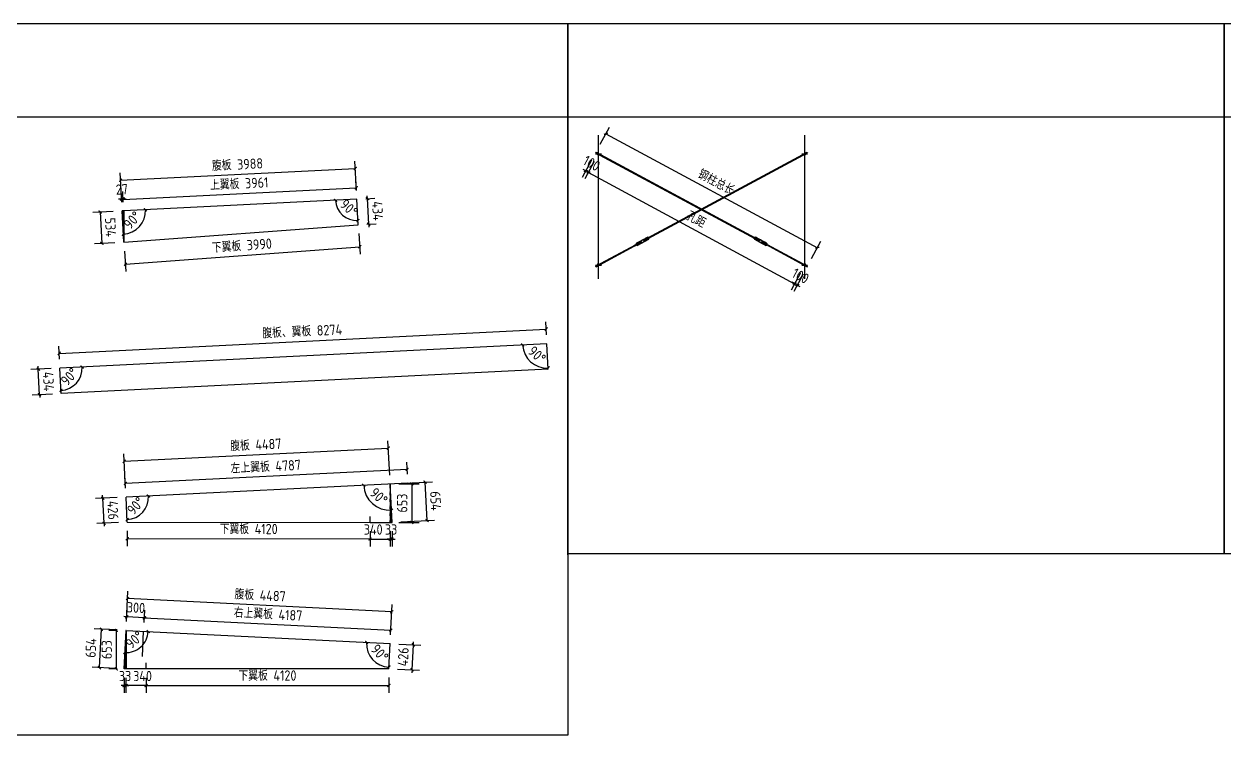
# Model space of a CAD drawing. Extents: x 102162 to 621267, y -39398 to 328893.
# Drawn here: x 547660 to 588387, y 296602 to 320757 of the extents above; entities that cross this region are included whole.
import ezdxf

# ---------------------------------------------------------------- set-up
doc = ezdxf.new("R2010")
doc.units = 0
doc.header["$LTSCALE"] = 1000
doc.header["$MEASUREMENT"] = 0
doc.layers.add('DOTE', color=1, linetype='Continuous')
doc.styles.get("Standard").update_dxf_attribs({"font": 'gbenor.shx', "bigfont": 'gbcbig.shx'})
doc.dimstyles.get("Standard").update_dxf_attribs({"dimscale": 100, "dimtxt": 3.5, "dimasz": 1, "dimexe": 2.5, "dimexo": 3, "dimgap": 1.5, "dimtad": 1, "dimdec": 0, "dimzin": 0, "dimdsep": 46, "dimtxsty": 'Standard', "dimblk": 'ARCHTICK', "dimcen": 0.09, "dimadec": 0, "dimazin": 0, "dimtfac": 1, "dimtdec": 0, "dimtix": 1, "dimtmove": 2, "dimatfit": 3, "dimfxl": 1, "dimtolj": 1, "dimtzin": 0, "dimarcsym": 0})

# ---------------------------------------------------------------- blocks, each defined once
blk = doc.blocks.new('_ArchTick')
at = {"color": 0, "linetype": 'ByBlock', "const_width": 0.4}
blk.add_lwpolyline([(-0.5, -0.5), (0.5, 0.5)], dxfattribs=at)
blk = doc.blocks.new('*D2379')
at = {"color": 3, "lineweight": -2}
for p, q in [((550976, 314706), (550958, 315060)), ((551029, 314709), (551012, 315063)), ((551024, 314813), (551124, 314818)), ((550971, 314811), (550871, 314806)), ((550971, 314811), (551024, 314813))]:
    blk.add_line(p, q, dxfattribs=at)
at = {"layer": 'Defpoints', "color": 0}
for p in [(550991, 314407), (551024, 314813), (551044, 314409)]:
    blk.add_point(p, dxfattribs=at)
at = {"color": 3, "lineweight": -2, "xscale": 100, "yscale": 100, "zscale": 100}
for p, rotation in [((550971, 314811), 2.862405226092966), ((551024, 314813), 182.862405226093)]:
    blk.add_blockref('_ArchTick', p, dxfattribs=dict(at, rotation=rotation))
at = {"color": 0, "insert": (550981, 315137), "char_height": 350, "attachment_point": 5, "rotation": 2.8624}
blk.add_mtext('\\A1;27', dxfattribs=at)
blk = doc.blocks.new('*D2380')
at = {"color": 3, "lineweight": -2}
for p, q in [((558942, 315105), (558925, 315443)), ((551029, 314709), (551012, 315047)), ((551025, 314797), (558938, 315193))]:
    blk.add_line(p, q, dxfattribs=at)
at = {"layer": 'Defpoints', "color": 0}
for p in [(558938, 315193), (551044, 314409), (558957, 314805)]:
    blk.add_point(p, dxfattribs=at)
at = {"color": 3, "lineweight": -2, "xscale": 100, "yscale": 100, "zscale": 100}
for p, rotation in [((558938, 315193), 2.862405226257479), ((551025, 314797), 182.8624052262575)]:
    blk.add_blockref('_ArchTick', p, dxfattribs=dict(at, rotation=rotation))
at = {"color": 0, "insert": (554964, 315331), "char_height": 350, "attachment_point": 5, "rotation": 2.8624}
blk.add_mtext('\\A1;上翼板 3961', dxfattribs=at)
blk = doc.blocks.new('*D2381')
at = {"color": 3, "lineweight": -2}
for p, q in [((559023, 313639), (559075, 312940)), ((551100, 312592), (559057, 313190)), ((551067, 313042), (551119, 312343))]:
    blk.add_line(p, q, dxfattribs=at)
at = {"layer": 'Defpoints', "color": 0}
for p in [(559000, 313938), (551044, 313341), (559057, 313190)]:
    blk.add_point(p, dxfattribs=at)
at = {"color": 3, "lineweight": -2, "xscale": 100, "yscale": 100, "zscale": 100}
for p, rotation in [((559057, 313190), 4.294125659331557), ((551100, 312592), 184.2941256593316)]:
    blk.add_blockref('_ArchTick', p, dxfattribs=dict(at, rotation=rotation))
at = {"color": 0, "insert": (555053, 313227), "char_height": 350, "attachment_point": 5, "rotation": 4.2941}
blk.add_mtext('\\A1;下翼板 3990', dxfattribs=at)
blk = doc.blocks.new('*D2382')
at = {"color": 3, "lineweight": -2}
for p, q in [((550691, 314392), (549998, 314357)), ((550248, 314370), (550301, 313304)), ((550745, 313326), (550051, 313291))]:
    blk.add_line(p, q, dxfattribs=at)
at = {"layer": 'Defpoints', "color": 0}
for p in [(550991, 314407), (550301, 313304), (551044, 313341)]:
    blk.add_point(p, dxfattribs=at)
at = {"color": 3, "lineweight": -2, "xscale": 100, "yscale": 100, "zscale": 100}
for p, rotation in [((550248, 314370), 92.86240522611365), ((550301, 313304), 272.8624052261137)]:
    blk.add_blockref('_ArchTick', p, dxfattribs=dict(at, rotation=rotation))
at = {"color": 0, "insert": (550599, 313853), "char_height": 350, "attachment_point": 5, "rotation": 272.8624}
blk.add_mtext('\\A1;534', dxfattribs=at)
blk = doc.blocks.new('*D2383')
at = {"color": 3, "lineweight": -2}
for p, q in [((559257, 314820), (559566, 314836)), ((559317, 314823), (559312, 314923)), ((559360, 313956), (559317, 314823)), ((559300, 313953), (559610, 313969)), ((559360, 313956), (559365, 313857))]:
    blk.add_line(p, q, dxfattribs=at)
at = {"layer": 'Defpoints', "color": 0}
for p in [(559317, 314823), (558957, 314805), (559000, 313938)]:
    blk.add_point(p, dxfattribs=at)
at = {"color": 3, "lineweight": -2, "xscale": 100, "yscale": 100, "zscale": 100}
for p, rotation in [((559317, 314823), 272.8624052261077), ((559360, 313956), 92.86240522610771)]:
    blk.add_blockref('_ArchTick', p, dxfattribs=dict(at, rotation=rotation))
at = {"color": 0, "insert": (559663, 314406), "char_height": 350, "attachment_point": 5, "rotation": 272.8624}
blk.add_mtext('\\A1;434', dxfattribs=at)
blk = doc.blocks.new('*D2372')
at = {"color": 3, "lineweight": -2}
for p, q in [((558942, 315105), (558892, 316096)), ((550976, 314706), (550926, 315698)), ((550939, 315448), (558905, 315846))]:
    blk.add_line(p, q, dxfattribs=at)
at = {"layer": 'Defpoints', "color": 0}
for p in [(558905, 315846), (550991, 314407), (558957, 314805)]:
    blk.add_point(p, dxfattribs=at)
at = {"color": 3, "lineweight": -2, "xscale": 100, "yscale": 100, "zscale": 100}
for p, rotation in [((558905, 315846), 2.86240522611233), ((550939, 315448), 182.8624052261123)]:
    blk.add_blockref('_ArchTick', p, dxfattribs=dict(at, rotation=rotation))
at = {"color": 0, "insert": (554905, 315983), "char_height": 350, "attachment_point": 5, "rotation": 2.8624}
blk.add_mtext('\\A1;腹板 3988 ', dxfattribs=at)
blk = doc.blocks.new('*D2384')
at = {"color": 0, "lineweight": -2}
blk.add_arc((558957, 314805), 726, 182.8624, 272.8624, dxfattribs=at)
at = {"layer": 'Defpoints', "color": 0}
for p in [(551044, 314409), (558347, 314411), (558957, 314805), (558957, 314805), (559000, 313938)]:
    blk.add_point(p, dxfattribs=at)
at = {"color": 0, "lineweight": -2, "xscale": 100, "yscale": 100, "zscale": 100}
for p, rotation in [((558232, 314769), 92.86240522611186), ((558993, 314080), 2.862405226107274)]:
    blk.add_blockref('_ArchTick', p, dxfattribs=dict(at, rotation=rotation))
at = {"color": 0, "insert": (558688, 314508), "char_height": 350, "attachment_point": 5, "rotation": 317.8624}
blk.add_mtext('\\A1;90°', dxfattribs=at)
blk = doc.blocks.new('*D2385')
at = {"color": 0, "lineweight": -2}
blk.add_arc((550991, 314407), 791, 272.8624, 2.8624, dxfattribs=at)
at = {"layer": 'Defpoints', "color": 0}
for p in [(550991, 314407), (551044, 314409), (558957, 314805), (551420, 313743), (551044, 313341)]:
    blk.add_point(p, dxfattribs=at)
at = {"color": 0, "lineweight": -2, "xscale": 100, "yscale": 100, "zscale": 100}
for p, rotation in [((551781, 314446), 92.86240522611207), ((551030, 313617), 182.8624052261139)]:
    blk.add_blockref('_ArchTick', p, dxfattribs=dict(at, rotation=rotation))
at = {"color": 0, "insert": (551336, 314094), "char_height": 350, "attachment_point": 5, "rotation": 47.8624}
blk.add_mtext('\\A1;90°', dxfattribs=at)
blk = doc.blocks.new('*D2386')
at = {"color": 3, "lineweight": -2}
for p, q in [((548855, 309566), (565383, 310393)), ((565393, 310193), (565370, 310643)), ((548865, 309366), (548842, 309816))]:
    blk.add_line(p, q, dxfattribs=at)
at = {"layer": 'Defpoints', "color": 0}
for p in [(565383, 310393), (565408, 309893), (548880, 309067)]:
    blk.add_point(p, dxfattribs=at)
at = {"color": 3, "lineweight": -2, "xscale": 100, "yscale": 100, "zscale": 100}
for p, rotation in [((565383, 310393), 2.86240522611191), ((548855, 309566), 182.8624052261119)]:
    blk.add_blockref('_ArchTick', p, dxfattribs=dict(at, rotation=rotation))
at = {"color": 0, "insert": (557102, 310316), "char_height": 350, "attachment_point": 5, "rotation": 2.8624}
blk.add_mtext('\\A1;腹板、翼板 8274', dxfattribs=at)
blk = doc.blocks.new('*D2387')
at = {"color": 3, "lineweight": -2}
for p, q in [((548145, 309030), (548140, 309130)), ((548580, 309052), (547895, 309017)), ((548188, 308163), (548145, 309030)), ((548623, 308185), (547938, 308150)), ((548188, 308163), (548193, 308063))]:
    blk.add_line(p, q, dxfattribs=at)
at = {"layer": 'Defpoints', "color": 0}
for p in [(548145, 309030), (548880, 309067), (548923, 308200)]:
    blk.add_point(p, dxfattribs=at)
at = {"color": 3, "lineweight": -2, "xscale": 100, "yscale": 100, "zscale": 100}
for p, rotation in [((548145, 309030), 272.8624052261098), ((548188, 308163), 92.86240522610984)]:
    blk.add_blockref('_ArchTick', p, dxfattribs=dict(at, rotation=rotation))
at = {"color": 0, "insert": (548491, 308613), "char_height": 350, "attachment_point": 5, "rotation": 272.8624}
blk.add_mtext('\\A1;434', dxfattribs=at)
blk = doc.blocks.new('*D2388')
at = {"color": 3, "lineweight": -2}
for p, q in [((551166, 303534), (551165, 303017)), ((559406, 303527), (559406, 303010)), ((559406, 303260), (551165, 303267))]:
    blk.add_line(p, q, dxfattribs=at)
at = {"layer": 'Defpoints', "color": 0}
for p in [(551166, 303834), (559406, 303827), (551165, 303267)]:
    blk.add_point(p, dxfattribs=at)
at = {"color": 3, "lineweight": -2, "xscale": 100, "yscale": 100, "zscale": 100}
for p, rotation in [((551165, 303267), 179.9520881201546), ((559406, 303260), 359.9520881201546)]:
    blk.add_blockref('_ArchTick', p, dxfattribs=dict(at, rotation=rotation))
at = {"color": 0, "insert": (555286, 303600), "char_height": 350, "attachment_point": 5, "rotation": 359.9521}
blk.add_mtext('\\A1;下翼板 4120', dxfattribs=at)
blk = doc.blocks.new('*D2389')
at = {"color": 3, "lineweight": -2}
for p, q in [((560671, 305463), (560650, 305872)), ((560663, 305623), (551100, 305144)), ((551108, 304985), (551088, 305394))]:
    blk.add_line(p, q, dxfattribs=at)
at = {"layer": 'Defpoints', "color": 0}
for p in [(551100, 305144), (560685, 305163), (551123, 304685)]:
    blk.add_point(p, dxfattribs=at)
at = {"color": 3, "lineweight": -2, "xscale": 100, "yscale": 100, "zscale": 100}
for p, rotation in [((560663, 305623), 2.862405226111831), ((551100, 305144), 182.8624052261118)]:
    blk.add_blockref('_ArchTick', p, dxfattribs=dict(at, rotation=rotation))
at = {"color": 0, "insert": (555865, 305720), "char_height": 350, "attachment_point": 5, "rotation": 2.8624}
blk.add_mtext('\\A1;左上翼板 4787', dxfattribs=at)
blk = doc.blocks.new('*D2390')
at = {"color": 3, "lineweight": -2}
for p, q in [((550824, 304670), (550085, 304633)), ((550335, 304646), (550330, 304745)), ((550377, 303795), (550335, 304646)), ((550866, 303819), (550128, 303782)), ((550377, 303795), (550382, 303695))]:
    blk.add_line(p, q, dxfattribs=at)
at = {"layer": 'Defpoints', "color": 0}
for p in [(550335, 304646), (551123, 304685), (551166, 303834)]:
    blk.add_point(p, dxfattribs=at)
at = {"color": 3, "lineweight": -2, "xscale": 100, "yscale": 100, "zscale": 100}
for p, rotation in [((550335, 304646), 272.8624052261073), ((550377, 303795), 92.86240522610726)]:
    blk.add_blockref('_ArchTick', p, dxfattribs=dict(at, rotation=rotation))
at = {"color": 0, "insert": (550681, 304236), "char_height": 350, "attachment_point": 5, "rotation": 272.8624}
blk.add_mtext('\\A1;426', dxfattribs=at)
blk = doc.blocks.new('*D2391')
at = {"color": 3, "lineweight": -2}
for p, q in [((559406, 303527), (559406, 303009)), ((560086, 303527), (560086, 303009)), ((559406, 303259), (560086, 303259))]:
    blk.add_line(p, q, dxfattribs=at)
at = {"layer": 'Defpoints', "color": 0}
for p in [(559406, 303827), (560086, 303827), (560086, 303259)]:
    blk.add_point(p, dxfattribs=at)
at = {"color": 3, "lineweight": -2, "xscale": 100, "yscale": 100, "zscale": 100, "rotation": 180}
blk.add_blockref('_ArchTick', (559406, 303259), dxfattribs=at)
at = {"color": 3, "lineweight": -2, "xscale": 100, "yscale": 100, "zscale": 100}
blk.add_blockref('_ArchTick', (560086, 303259), dxfattribs=at)
at = {"color": 0, "insert": (559512, 303584), "char_height": 350, "attachment_point": 5}
blk.add_mtext('\\A1;340', dxfattribs=at)
blk = doc.blocks.new('*D2392')
at = {"color": 3, "lineweight": -2}
for p, q in [((560386, 305148), (561523, 305205)), ((561339, 303886), (561273, 305193)), ((560451, 303842), (561588, 303898))]:
    blk.add_line(p, q, dxfattribs=at)
at = {"layer": 'Defpoints', "color": 0}
for p in [(560086, 305133), (561273, 305193), (560152, 303827)]:
    blk.add_point(p, dxfattribs=at)
at = {"color": 3, "lineweight": -2, "xscale": 100, "yscale": 100, "zscale": 100}
for p, rotation in [((561273, 305193), 92.86240522611114), ((561339, 303886), 272.8624052261112)]:
    blk.add_blockref('_ArchTick', p, dxfattribs=dict(at, rotation=rotation))
at = {"color": 0, "insert": (561631, 304555), "char_height": 350, "attachment_point": 5, "rotation": 272.8624}
blk.add_mtext('\\A1;654', dxfattribs=at)
blk = doc.blocks.new('*D2395')
at = {"color": 3, "lineweight": -2}
for p, q in [((551802, 298549), (551803, 298032)), ((560043, 298556), (560043, 298038)), ((551803, 298282), (560043, 298288))]:
    blk.add_line(p, q, dxfattribs=at)
at = {"layer": 'Defpoints', "color": 0}
for p in [(551802, 298849), (560043, 298856), (560043, 298288)]:
    blk.add_point(p, dxfattribs=at)
at = {"color": 3, "lineweight": -2, "xscale": 100, "yscale": 100, "zscale": 100}
for p, rotation in [((551803, 298282), 180.0479118798455), ((560043, 298288), 0.04791187984543545)]:
    blk.add_blockref('_ArchTick', p, dxfattribs=dict(at, rotation=rotation))
at = {"color": 0, "insert": (555923, 298622), "char_height": 350, "attachment_point": 5, "rotation": 0.0479}
blk.add_mtext('\\A1;下翼板 4120', dxfattribs=at)
blk = doc.blocks.new('*D2396')
at = {"color": 3, "lineweight": -2}
for p, q in [((551736, 300424), (551757, 300834)), ((551744, 300584), (560108, 300166)), ((560100, 300006), (560121, 300416))]:
    blk.add_line(p, q, dxfattribs=at)
at = {"layer": 'Defpoints', "color": 0}
for p in [(560108, 300166), (551721, 300125), (560085, 299707)]:
    blk.add_point(p, dxfattribs=at)
at = {"color": 3, "lineweight": -2, "xscale": 100, "yscale": 100, "zscale": 100}
for p, rotation in [((551744, 300584), 177.1375947738887), ((560108, 300166), 357.1375947738887)]:
    blk.add_blockref('_ArchTick', p, dxfattribs=dict(at, rotation=rotation))
at = {"color": 0, "insert": (555943, 300711), "char_height": 350, "attachment_point": 5, "rotation": 357.1376}
blk.add_mtext('\\A1;右上翼板 4187', dxfattribs=at)
blk = doc.blocks.new('*D2397')
at = {"color": 3, "lineweight": -2}
for p, q in [((560874, 299667), (560879, 299767)), ((560385, 299692), (561123, 299655)), ((560831, 298816), (560874, 299667)), ((560342, 298841), (561081, 298804)), ((560831, 298816), (560826, 298716))]:
    blk.add_line(p, q, dxfattribs=at)
at = {"layer": 'Defpoints', "color": 0}
for p in [(560085, 299707), (560874, 299667), (560043, 298856)]:
    blk.add_point(p, dxfattribs=at)
at = {"color": 3, "lineweight": -2, "xscale": 100, "yscale": 100, "zscale": 100}
for p, rotation in [((560874, 299667), 267.1375947738928), ((560831, 298816), 87.13759477389273)]:
    blk.add_blockref('_ArchTick', p, dxfattribs=dict(at, rotation=rotation))
at = {"color": 0, "insert": (560528, 299258), "char_height": 350, "attachment_point": 5, "rotation": 87.1376}
blk.add_mtext('\\A1;426', dxfattribs=at)
blk = doc.blocks.new('*D2398')
at = {"color": 3, "lineweight": -2}
for p, q in [((551122, 298549), (551122, 298031)), ((551802, 298549), (551802, 298031)), ((551802, 298281), (551122, 298281))]:
    blk.add_line(p, q, dxfattribs=at)
at = {"layer": 'Defpoints', "color": 0}
for p in [(551122, 298849), (551802, 298849), (551122, 298281)]:
    blk.add_point(p, dxfattribs=at)
at = {"color": 3, "lineweight": -2, "xscale": 100, "yscale": 100, "zscale": 100, "rotation": 180}
blk.add_blockref('_ArchTick', (551122, 298281), dxfattribs=at)
at = {"color": 3, "lineweight": -2, "xscale": 100, "yscale": 100, "zscale": 100}
blk.add_blockref('_ArchTick', (551802, 298281), dxfattribs=at)
at = {"color": 0, "insert": (551684, 298606), "char_height": 350, "attachment_point": 5}
blk.add_mtext('\\A1;340', dxfattribs=at)
blk = doc.blocks.new('*D2399')
at = {"color": 3, "lineweight": -2}
for p, q in [((550823, 300170), (550039, 300209)), ((550223, 298890), (550288, 300196)), ((550757, 298863), (549973, 298902))]:
    blk.add_line(p, q, dxfattribs=at)
at = {"layer": 'Defpoints', "color": 0}
for p in [(550288, 300196), (551122, 300155), (551057, 298848)]:
    blk.add_point(p, dxfattribs=at)
at = {"color": 3, "lineweight": -2, "xscale": 100, "yscale": 100, "zscale": 100}
for p, rotation in [((550288, 300196), 87.13759477388889), ((550223, 298890), 267.1375947738889)]:
    blk.add_blockref('_ArchTick', p, dxfattribs=dict(at, rotation=rotation))
at = {"color": 0, "insert": (549931, 299559), "char_height": 350, "attachment_point": 5, "rotation": 87.1376}
blk.add_mtext('\\A1;654', dxfattribs=at)
blk = doc.blocks.new('*D2402')
at = {"color": 0, "lineweight": -2}
blk.add_arc((551123, 304685), 765, 272.8624, 2.8624, dxfattribs=at)
at = {"layer": 'Defpoints', "color": 0}
for p in [(560685, 305163), (551123, 304685), (551123, 304685), (551166, 303834), (551539, 304042)]:
    blk.add_point(p, dxfattribs=at)
at = {"color": 0, "lineweight": -2, "xscale": 100, "yscale": 100, "zscale": 100}
for p, rotation in [((551887, 304723), 92.8624052261119), ((551162, 303921), 182.8624052261096)]:
    blk.add_blockref('_ArchTick', p, dxfattribs=dict(at, rotation=rotation))
at = {"color": 0, "insert": (551450, 304390), "char_height": 350, "attachment_point": 5, "rotation": 47.8624}
blk.add_mtext('\\A1;90°', dxfattribs=at)
blk = doc.blocks.new('*D2403')
at = {"color": 0, "lineweight": -2}
blk.add_arc((560086, 305133), 897, 182.8624, 272.8624, dxfattribs=at)
at = {"layer": 'Defpoints', "color": 0}
for p in [(560086, 305133), (560685, 305163), (551123, 304685), (559333, 304647), (560152, 303827)]:
    blk.add_point(p, dxfattribs=at)
at = {"color": 0, "lineweight": -2, "xscale": 100, "yscale": 100, "zscale": 100}
for p, rotation in [((559191, 305088), 92.8624052261117), ((560131, 304238), 2.862405226110552)]:
    blk.add_blockref('_ArchTick', p, dxfattribs=dict(at, rotation=rotation))
at = {"color": 0, "insert": (559703, 304709), "char_height": 350, "attachment_point": 5, "rotation": 317.8624}
blk.add_mtext('\\A1;90°', dxfattribs=at)
blk = doc.blocks.new('*D2404')
at = {"color": 0, "lineweight": -2}
blk.add_arc((548880, 309067), 757, 272.8624, 2.8624, dxfattribs=at)
at = {"layer": 'Defpoints', "color": 0}
for p in [(565408, 309893), (548880, 309067), (548880, 309067), (549290, 308431), (548923, 308200)]:
    blk.add_point(p, dxfattribs=at)
at = {"color": 0, "lineweight": -2, "xscale": 100, "yscale": 100, "zscale": 100}
for p, rotation in [((549635, 309104), 92.86240522611175), ((548917, 308311), 182.8624052261109)]:
    blk.add_blockref('_ArchTick', p, dxfattribs=dict(at, rotation=rotation))
at = {"color": 0, "insert": (549200, 308777), "char_height": 350, "attachment_point": 5, "rotation": 47.8624}
blk.add_mtext('\\A1;90°', dxfattribs=at)
blk = doc.blocks.new('*D2405')
at = {"color": 0, "lineweight": -2}
blk.add_arc((551122, 300155), 754, 267.1376, 357.1376, dxfattribs=at)
at = {"layer": 'Defpoints', "color": 0}
for p in [(551122, 300155), (551122, 300155), (551466, 299484), (560085, 299707), (551057, 298848)]:
    blk.add_point(p, dxfattribs=at)
at = {"color": 0, "lineweight": -2, "xscale": 100, "yscale": 100, "zscale": 100}
for p, rotation in [((551875, 300117), 87.1375947738881), ((551085, 299402), 177.1375947738877)]:
    blk.add_blockref('_ArchTick', p, dxfattribs=dict(at, rotation=rotation))
at = {"color": 0, "insert": (551410, 299837), "char_height": 350, "attachment_point": 5, "rotation": 42.1376}
blk.add_mtext('\\A1;90°', dxfattribs=at)
blk = doc.blocks.new('*D2406')
at = {"color": 0, "lineweight": -2}
blk.add_arc((560085, 299707), 798, 177.1376, 267.1376, dxfattribs=at)
at = {"layer": 'Defpoints', "color": 0}
for p in [(551122, 300155), (559375, 299342), (560085, 299707), (560085, 299707), (560043, 298856)]:
    blk.add_point(p, dxfattribs=at)
at = {"color": 0, "lineweight": -2, "xscale": 100, "yscale": 100, "zscale": 100}
for p, rotation in [((559288, 299747), 87.1375947738881), ((560045, 298909), 357.1375947738945)]:
    blk.add_blockref('_ArchTick', p, dxfattribs=dict(at, rotation=rotation))
at = {"color": 0, "insert": (559734, 299389), "char_height": 350, "attachment_point": 5, "rotation": 312.1376}
blk.add_mtext('\\A1;90°', dxfattribs=at)
blk = doc.blocks.new('*D2407')
at = {"color": 0, "lineweight": -2}
blk.add_arc((565408, 309893), 825, 182.8624, 272.8624, dxfattribs=at)
at = {"layer": 'Defpoints', "color": 0}
for p in [(565408, 309893), (565408, 309893), (564715, 309445), (548880, 309067), (565451, 309026)]:
    blk.add_point(p, dxfattribs=at)
at = {"color": 0, "lineweight": -2, "xscale": 100, "yscale": 100, "zscale": 100}
for p, rotation in [((564584, 309852), 92.8624052261118), ((565449, 309069), 2.862405226108153)]:
    blk.add_blockref('_ArchTick', p, dxfattribs=dict(at, rotation=rotation))
at = {"color": 0, "insert": (565072, 309522), "char_height": 350, "attachment_point": 5, "rotation": 317.8624}
blk.add_mtext('\\A1;90°', dxfattribs=at)
blk = doc.blocks.new('*D2418')
at = {"color": 3, "lineweight": -2}
for p, q in [((560386, 305133), (561071, 305133)), ((560821, 305133), (560821, 303827)), ((560386, 303827), (561071, 303827))]:
    blk.add_line(p, q, dxfattribs=at)
at = {"layer": 'Defpoints', "color": 0}
for p in [(560086, 305133), (560086, 303827), (560821, 303827)]:
    blk.add_point(p, dxfattribs=at)
at = {"color": 3, "lineweight": -2, "xscale": 100, "yscale": 100, "zscale": 100}
for p, rotation in [((560821, 305133), 90), ((560821, 303827), 270)]:
    blk.add_blockref('_ArchTick', p, dxfattribs=dict(at, rotation=rotation))
at = {"color": 0, "insert": (560496, 304480), "char_height": 350, "attachment_point": 5, "rotation": 90}
blk.add_mtext('\\A1;653', dxfattribs=at)
blk = doc.blocks.new('*D2419')
at = {"color": 3, "lineweight": -2}
for p, q in [((560086, 303527), (560086, 303009)), ((560152, 303527), (560152, 303009)), ((560086, 303259), (559986, 303259)), ((560086, 303259), (560152, 303259)), ((560152, 303259), (560252, 303259))]:
    blk.add_line(p, q, dxfattribs=at)
at = {"layer": 'Defpoints', "color": 0}
for p in [(560086, 303827), (560152, 303827), (560152, 303259)]:
    blk.add_point(p, dxfattribs=at)
at = {"color": 3, "lineweight": -2, "xscale": 100, "yscale": 100, "zscale": 100}
blk.add_blockref('_ArchTick', (560086, 303259), dxfattribs=at)
at = {"color": 3, "lineweight": -2, "xscale": 100, "yscale": 100, "zscale": 100, "rotation": 180}
blk.add_blockref('_ArchTick', (560152, 303259), dxfattribs=at)
at = {"color": 0, "insert": (560119, 303584), "char_height": 350, "attachment_point": 5}
blk.add_mtext('\\A1;33', dxfattribs=at)
blk = doc.blocks.new('*D2420')
at = {"color": 3, "lineweight": -2}
for p, q in [((550822, 300155), (550542, 300155)), ((550792, 300155), (550792, 298849)), ((550822, 298849), (550542, 298849))]:
    blk.add_line(p, q, dxfattribs=at)
at = {"layer": 'Defpoints', "color": 0}
for p in [(551122, 300155), (550792, 298849), (551122, 298849)]:
    blk.add_point(p, dxfattribs=at)
at = {"color": 3, "lineweight": -2, "xscale": 100, "yscale": 100, "zscale": 100}
for p, rotation in [((550792, 300155), 90), ((550792, 298849), 270)]:
    blk.add_blockref('_ArchTick', p, dxfattribs=dict(at, rotation=rotation))
at = {"color": 0, "insert": (550467, 299502), "char_height": 350, "attachment_point": 5, "rotation": 90}
blk.add_mtext('\\A1;653', dxfattribs=at)
blk = doc.blocks.new('*D2421')
at = {"color": 3, "lineweight": -2}
for p, q in [((551057, 298549), (551057, 298031)), ((551122, 298549), (551122, 298031)), ((551057, 298281), (550957, 298281)), ((551057, 298281), (551122, 298281)), ((551122, 298281), (551222, 298281))]:
    blk.add_line(p, q, dxfattribs=at)
at = {"layer": 'Defpoints', "color": 0}
for p in [(551057, 298849), (551122, 298849), (551122, 298281)]:
    blk.add_point(p, dxfattribs=at)
at = {"color": 3, "lineweight": -2, "xscale": 100, "yscale": 100, "zscale": 100}
blk.add_blockref('_ArchTick', (551057, 298281), dxfattribs=at)
at = {"color": 3, "lineweight": -2, "xscale": 100, "yscale": 100, "zscale": 100, "rotation": 180}
blk.add_blockref('_ArchTick', (551122, 298281), dxfattribs=at)
at = {"color": 0, "insert": (551090, 298606), "char_height": 350, "attachment_point": 5}
blk.add_mtext('\\A1;33', dxfattribs=at)
blk = doc.blocks.new('*D2912')
at = {"color": 0, "lineweight": -2}
for p, q in [((567216, 316669), (567530, 317250)), ((567411, 317030), (574587, 313155)), ((574392, 312794), (574706, 313375))]:
    blk.add_line(p, q, dxfattribs=at)
at = {"layer": 'Defpoints', "color": 0}
for p in [(567074, 316405), (574587, 313155), (574250, 312530)]:
    blk.add_point(p, dxfattribs=at)
at = {"color": 0, "lineweight": -2, "xscale": 100, "yscale": 100, "zscale": 100}
for p, rotation in [((567411, 317030), 151.6309537066674), ((574587, 313155), 331.6309537066674)]:
    blk.add_blockref('_ArchTick', p, dxfattribs=dict(at, rotation=rotation))
at = {"color": 0, "insert": (571158, 315387), "char_height": 350, "attachment_point": 5, "rotation": 331.631}
blk.add_mtext('\\A1;钢柱总长', dxfattribs=at)
blk = doc.blocks.new('*D2913')
at = {"color": 0, "lineweight": -2}
for p, q in [((567013, 316083), (566696, 315495)), ((566815, 315715), (573815, 311935)), ((574013, 312303), (573696, 311715))]:
    blk.add_line(p, q, dxfattribs=at)
at = {"layer": 'Defpoints', "color": 0}
for p in [(567156, 316347), (574156, 312567), (573815, 311935)]:
    blk.add_point(p, dxfattribs=at)
at = {"color": 0, "lineweight": -2, "xscale": 100, "yscale": 100, "zscale": 100}
for p, rotation in [((566815, 315715), 151.6309537067207), ((573815, 311935), 331.6309537067207)]:
    blk.add_blockref('_ArchTick', p, dxfattribs=dict(at, rotation=rotation))
at = {"color": 0, "insert": (570475, 314121), "char_height": 350, "attachment_point": 5, "rotation": 331.631}
blk.add_mtext('\\A1;孔距', dxfattribs=at)
blk = doc.blocks.new('*D2914')
at = {"color": 0, "lineweight": -2}
for p, q in [((566925, 316130), (566609, 315544)), ((567013, 316083), (566697, 315496)), ((566727, 315764), (566640, 315811)), ((566815, 315716), (566727, 315764)), ((566815, 315716), (566903, 315669))]:
    blk.add_line(p, q, dxfattribs=at)
at = {"layer": 'Defpoints', "color": 0}
for p in [(567068, 316394), (567156, 316347), (566727, 315764)]:
    blk.add_point(p, dxfattribs=at)
at = {"color": 0, "lineweight": -2, "xscale": 100, "yscale": 100, "zscale": 100}
for p, rotation in [((566727, 315764), 331.6309537067578), ((566815, 315716), 151.6309537067578)]:
    blk.add_blockref('_ArchTick', p, dxfattribs=dict(at, rotation=rotation))
at = {"color": 0, "insert": (566926, 316026), "char_height": 350, "attachment_point": 5, "rotation": 331.631}
blk.add_mtext('\\A1;100', dxfattribs=at)
blk = doc.blocks.new('*D2915')
at = {"color": 0, "lineweight": -2}
for p, q in [((574013, 312303), (573697, 311717)), ((573816, 311937), (573728, 311985)), ((574101, 312255), (573785, 311670)), ((573816, 311937), (573904, 311889)), ((573904, 311889), (573992, 311842))]:
    blk.add_line(p, q, dxfattribs=at)
at = {"layer": 'Defpoints', "color": 0}
for p in [(574156, 312567), (574244, 312519), (573904, 311889)]:
    blk.add_point(p, dxfattribs=at)
at = {"color": 0, "lineweight": -2, "xscale": 100, "yscale": 100, "zscale": 100}
for p, rotation in [((573816, 311937), 331.6309537066651), ((573904, 311889), 151.6309537066651)]:
    blk.add_blockref('_ArchTick', p, dxfattribs=dict(at, rotation=rotation))
at = {"color": 0, "insert": (574014, 312199), "char_height": 350, "attachment_point": 5, "rotation": 331.631}
blk.add_mtext('\\A1;100', dxfattribs=at)
blk = doc.blocks.new('*D3616')
at = {"color": 3, "lineweight": -2}
for p, q in [((551063, 305900), (560025, 306348)), ((560071, 305433), (560013, 306598)), ((551108, 304985), (551050, 306150))]:
    blk.add_line(p, q, dxfattribs=at)
at = {"layer": 'Defpoints', "color": 0}
for p in [(560025, 306348), (560086, 305133), (551123, 304685)]:
    blk.add_point(p, dxfattribs=at)
at = {"color": 3, "lineweight": -2, "xscale": 100, "yscale": 100, "zscale": 100}
for p, rotation in [((560025, 306348), 2.862405226097013), ((551063, 305900), 182.862405226097)]:
    blk.add_blockref('_ArchTick', p, dxfattribs=dict(at, rotation=rotation))
at = {"color": 0, "insert": (555527, 306460), "char_height": 350, "attachment_point": 5, "rotation": 2.8624}
blk.add_mtext('\\A1;腹板 4487', dxfattribs=at)
blk = doc.blocks.new('*D3617')
at = {"color": 3, "lineweight": -2}
for p, q in [((551137, 300454), (551189, 301488)), ((560139, 300790), (551176, 301238)), ((560100, 300006), (560152, 301040))]:
    blk.add_line(p, q, dxfattribs=at)
at = {"layer": 'Defpoints', "color": 0}
for p in [(551176, 301238), (551122, 300155), (560085, 299707)]:
    blk.add_point(p, dxfattribs=at)
at = {"color": 3, "lineweight": -2, "xscale": 100, "yscale": 100, "zscale": 100}
for p, rotation in [((551176, 301238), 177.137594773903), ((560139, 300790), 357.137594773903)]:
    blk.add_blockref('_ArchTick', p, dxfattribs=dict(at, rotation=rotation))
at = {"color": 0, "insert": (555675, 301351), "char_height": 350, "attachment_point": 5, "rotation": 357.1376}
blk.add_mtext('\\A1;腹板 4487', dxfattribs=at)
blk = doc.blocks.new('*D3618')
at = {"color": 3, "lineweight": -2}
for p, q in [((551145, 300618), (551045, 300623)), ((551137, 300454), (551158, 300868)), ((551745, 300588), (551145, 300618)), ((551736, 300424), (551757, 300838)), ((551745, 300588), (551845, 300583))]:
    blk.add_line(p, q, dxfattribs=at)
at = {"layer": 'Defpoints', "color": 0}
for p in [(551145, 300618), (551122, 300155), (551721, 300125)]:
    blk.add_point(p, dxfattribs=at)
at = {"color": 3, "lineweight": -2, "xscale": 100, "yscale": 100, "zscale": 100}
for p, rotation in [((551145, 300618), 357.137594774103), ((551745, 300588), 177.1375947741031)]:
    blk.add_blockref('_ArchTick', p, dxfattribs=dict(at, rotation=rotation))
at = {"color": 0, "insert": (551461, 300928), "char_height": 350, "attachment_point": 5, "rotation": 357.1376}
blk.add_mtext('\\A1;300', dxfattribs=at)

msp = doc.modelspace()

# ---------------------------------------------------------------- hatches: boundary and pattern name
h = msp.add_hatch()
h.set_pattern_fill('ACAD_ISO04W100', color=256, scale=5, style=0)
h.set_pattern_definition([(0, (-207447.2157, 228332.692), (0, 3.75), [18, -2.25, 0.375, -2.25])])
h.paths.add_polyline_path([(574155.8, 312580.9), (574117.8, 312601.5), (574111.8, 312590.5), (574155.8, 312566.7)])
h.paths.add_polyline_path([(574111.8, 312590.5), (574105.9, 312579.5), (574129.5, 312566.7), (574155.8, 312566.7)])
h.paths.add_polyline_path([(574155.8, 312566.7), (574129.5, 312566.7), (574149.9, 312555.7)])
h.paths.add_polyline_path([(574191, 312547.7, -0.0796236), (574183.3, 312537.7), (574237.9, 312508.2), (574243.8, 312519.2)])
h.paths.add_polyline_path([(574195.2, 312559.7, -0.0796236), (574191, 312547.7), (574243.8, 312519.2), (574249.8, 312530.2)])
h.paths.add_polyline_path([(574155.8, 312566.7), (574149.9, 312555.7), (574155.8, 312552.5)])
h.paths.add_polyline_path([(574243.8, 316394.2), (574237.9, 316405.2), (574183.3, 316375.8, -0.0796236), (574191, 316365.7)])
h.paths.add_polyline_path([(574249.8, 316383.2), (574243.8, 316394.2), (574191, 316365.7, -0.0796236), (574195.2, 316353.8)])
h.paths.add_polyline_path([(574155.8, 316346.7), (574129.5, 316346.7), (574105.9, 316334), (574111.8, 316323)])
h.paths.add_polyline_path([(574155.8, 316346.7), (574111.8, 316323), (574117.8, 316312), (574155.8, 316332.5)])
h.paths.add_polyline_path([(574149.9, 316357.7), (574129.5, 316346.7), (574155.8, 316346.7)])
h.paths.add_polyline_path([(574155.8, 316360.9), (574149.9, 316357.7), (574155.8, 316346.7)])
h.paths.add_polyline_path([(567073.8, 316405.2), (567067.8, 316394.2), (567120.6, 316365.7, -0.0796236), (567128.3, 316375.8)])
h.paths.add_polyline_path([(567067.8, 316394.2), (567061.9, 316383.2), (567116.5, 316353.8, -0.0796236), (567120.6, 316365.7)])
h.paths.add_polyline_path([(567182.1, 316346.7), (567155.8, 316346.7), (567199.8, 316323), (567205.8, 316334)])
h.paths.add_polyline_path([(567155.8, 316346.7), (567155.8, 316332.5), (567193.9, 316312), (567199.8, 316323)])
h.paths.add_polyline_path([(567161.8, 316357.7), (567155.8, 316346.7), (567182.1, 316346.7)])
h.paths.add_polyline_path([(567161.8, 316357.7), (567155.8, 316360.9), (567155.8, 316346.7)])
h.paths.add_polyline_path([(567199.8, 312590.5), (567193.9, 312601.5), (567155.8, 312580.9), (567155.8, 312566.7)])
h.paths.add_polyline_path([(567205.8, 312579.5), (567199.8, 312590.5), (567155.8, 312566.7), (567182.1, 312566.7)])
h.paths.add_polyline_path([(567182.1, 312566.7), (567155.8, 312566.7), (567161.8, 312555.7)])
h.paths.add_polyline_path([(567155.8, 312566.7), (567155.8, 312552.5), (567161.8, 312555.7)])
h.paths.add_polyline_path([(567116.5, 312559.7), (567061.9, 312530.2), (567067.8, 312519.2), (567120.6, 312547.7, -0.0796236)])
h.paths.add_polyline_path([(567120.6, 312547.7), (567067.8, 312519.2), (567073.8, 312508.2), (567128.3, 312537.7, -0.0796236)])
h = msp.add_hatch()
h.set_pattern_fill('ANSI31', color=256, scale=2, style=0)
h.set_pattern_definition([(45, (129025.5632, 227765.6762), (-2.24506403, 2.24506403), [])])
h.paths.add_polyline_path([(551044.2, 313341), (551044.2, 314409.5), (550990.9, 314406.8)])
h = msp.add_hatch()
h.set_pattern_fill('ANSI31', color=256, scale=5, style=0)
h.set_pattern_definition([(45, (-207447.216, 228332.692), (-5.612660076, 5.612660076), [])])
h.paths.add_polyline_path([(568812, 313498, -0.3027756), (568847.9, 313494.6), (568857.2, 313499.7, 0.3292444), (568807.2, 313506.8), (568562, 313374.3), (568583, 313374.3)])
h.paths.add_polyline_path([(568583, 313374.3), (568562, 313374.3), (568455.2, 313316.7, 0.3292431), (568433.8, 313271), (568443.1, 313276.1, -0.3027756), (568460, 313307.9)])
h.paths.add_polyline_path([(568740.9, 313374.3), (568719.8, 313374.3), (568490.9, 313250.7, -0.3027756), (568455, 313254.1), (568445.6, 313249, 0.3292444), (568495.6, 313241.9)])
h.paths.add_polyline_path([(568443.1, 313276.1), (568433.8, 313271, 0.0747719), (568438, 313259.1), (568446.8, 313263.9, -0.0990195)])
h.paths.add_polyline_path([(568446.8, 313263.9), (568438, 313259.1, 0.0747719), (568445.6, 313249), (568455, 313254.1, -0.0990195)])
h.paths.add_polyline_path([(568607.4, 313350.6), (568601.5, 313361.6), (568443.1, 313276.1, 0.0990195), (568446.8, 313263.9)])
h.paths.add_polyline_path([(568613.4, 313339.6), (568607.4, 313350.6), (568446.8, 313263.9, 0.0990195), (568455, 313254.1)], flags=17)
h.paths.add_polyline_path([(568438, 313259.1, -0.0747719), (568433.8, 313271), (568337.5, 313219), (568343.4, 313208)])
h.paths.add_polyline_path([(568445.6, 313249, -0.0747719), (568438, 313259.1), (568343.4, 313208), (568349.4, 313197)])
h.paths.add_polyline_path([(568856, 313484.8, 0.0990195), (568847.9, 313494.6), (568689.5, 313409.1), (568695.4, 313398.1)], flags=17)
h.paths.add_polyline_path([(568859.7, 313472.6, 0.0990195), (568856, 313484.8), (568695.4, 313398.1), (568701.4, 313387.1)])
h.paths.add_polyline_path([(568959.4, 313540.6), (568953.4, 313551.6), (568857.2, 313499.7, -0.0747719), (568864.8, 313489.6)])
h.paths.add_polyline_path([(568965.3, 313529.6), (568959.4, 313540.6), (568864.8, 313489.6, -0.0747719), (568869.1, 313477.7)])
h.paths.add_polyline_path([(568857.2, 313499.7), (568847.9, 313494.6, -0.0990195), (568856, 313484.8), (568864.8, 313489.6, 0.0747719)])
h.paths.add_polyline_path([(568864.8, 313489.6), (568856, 313484.8, -0.0990195), (568859.7, 313472.6), (568869.1, 313477.7, 0.0747719)])
h = msp.add_hatch()
h.set_pattern_fill('ANSI31', color=256, scale=5, style=0)
h.set_pattern_definition([(135, (1348758.88, 228332.692), (5.612660076, 5.612660076), [])])
h.paths.add_polyline_path([(572499.7, 313498, 0.3027756), (572463.8, 313494.6), (572454.5, 313499.7, -0.3292444), (572504.5, 313506.8), (572749.7, 313374.3), (572728.6, 313374.3)])
h.paths.add_polyline_path([(572728.6, 313374.3), (572749.7, 313374.3), (572856.4, 313316.7, -0.3292431), (572877.9, 313271), (572868.6, 313276.1, 0.3027756), (572851.7, 313307.9)])
h.paths.add_polyline_path([(572570.8, 313374.3), (572591.8, 313374.3), (572820.8, 313250.7, 0.3027756), (572856.7, 313254.1), (572866, 313249, -0.3292444), (572816, 313241.9)])
h.paths.add_polyline_path([(572868.6, 313276.1), (572877.9, 313271, -0.0747719), (572873.6, 313259.1), (572864.8, 313263.9, 0.0990195)])
h.paths.add_polyline_path([(572864.8, 313263.9), (572873.6, 313259.1, -0.0747719), (572866, 313249), (572856.7, 313254.1, 0.0990195)])
h.paths.add_polyline_path([(572704.2, 313350.6), (572710.2, 313361.6), (572868.6, 313276.1, -0.0990195), (572864.8, 313263.9)])
h.paths.add_polyline_path([(572698.3, 313339.6), (572704.2, 313350.6), (572864.8, 313263.9, -0.0990195), (572856.7, 313254.1)], flags=17)
h.paths.add_polyline_path([(572873.6, 313259.1, 0.0747719), (572877.9, 313271), (572974.2, 313219), (572968.2, 313208)])
h.paths.add_polyline_path([(572866, 313249, 0.0747719), (572873.6, 313259.1), (572968.2, 313208), (572962.3, 313197)])
h.paths.add_polyline_path([(572455.7, 313484.8, -0.0990195), (572463.8, 313494.6), (572622.2, 313409.1), (572616.3, 313398.1)], flags=17)
h.paths.add_polyline_path([(572451.9, 313472.6, -0.0990195), (572455.7, 313484.8), (572616.3, 313398.1), (572610.3, 313387.1)])
h.paths.add_polyline_path([(572352.3, 313540.6), (572358.2, 313551.6), (572454.5, 313499.7, 0.0747719), (572446.9, 313489.6)])
h.paths.add_polyline_path([(572346.3, 313529.6), (572352.3, 313540.6), (572446.9, 313489.6, 0.0747719), (572442.6, 313477.7)])
h.paths.add_polyline_path([(572454.5, 313499.7), (572463.8, 313494.6, 0.0990195), (572455.7, 313484.8), (572446.9, 313489.6, -0.0747719)])
h.paths.add_polyline_path([(572446.9, 313489.6), (572455.7, 313484.8, 0.0990195), (572451.9, 313472.6), (572442.6, 313477.7, -0.0747719)])
h = msp.add_hatch()
h.set_pattern_fill('ANSI31', color=256, scale=2, style=0)
h.set_pattern_definition([(45, (128421.3655, 286569.074), (-2.24506403, 2.24506403), [])])
h.paths.add_polyline_path([(560086.2, 303827.2), (560151.5, 303827.2), (560086.2, 305133.2)])
h = msp.add_hatch()
h.set_pattern_fill('ANSI31', color=256, scale=2, style=0)
h.set_pattern_definition([(135, (982787.0682, 281590.703), (2.24506403, 2.24506403), [])])
h.paths.add_polyline_path([(551122.2, 300154.8), (551056.9, 298848.8), (551122.2, 298848.8)])

# ---------------------------------------------------------------- linework, layer by layer
for p, q in [((566111.7, 317601.7), (566111.7, 296601.7)), ((567061.9, 316383.2), (567073.8, 316405.2)), ((567061.9, 316383.2), (572610.3, 313387.1)), ((567073.8, 316405.2), (572622.2, 313409.1)), ((567155.8, 316396.7), (567145.8, 316396.7)), ((567145.8, 316396.7), (567145.8, 316296.7)), ((567145.8, 316296.7), (567155.8, 316296.7)), ((567149.9, 316335.7), (567161.8, 316357.7)), ((567155.8, 316346.7), (567155.8, 316396.7)), ((567155.8, 316296.7), (567155.8, 316346.7)), ((567193.9, 316312), (567205.8, 316334)), ((568689.5, 313409.1), (574237.9, 316405.2)), ((568701.4, 313387.1), (574249.8, 316383.2)), ((574105.9, 316334), (574117.8, 316312)), ((574149.9, 316357.7), (574161.8, 316335.7)), ((574155.8, 316346.7), (574155.8, 316396.7)), ((574155.8, 316396.7), (574165.8, 316396.7)), ((574155.8, 316296.7), (574155.8, 316346.7)), ((574165.8, 316296.7), (574155.8, 316296.7)), ((574165.8, 316396.7), (574165.8, 316296.7)), ((574237.9, 316405.2), (574249.8, 316383.2)), ((551044.2, 314409.5), (550990.9, 314406.8)), ((551044.2, 313341), (550990.9, 314406.8)), ((558957, 314805.1), (551044.2, 314409.5)), ((559000.4, 313938.4), (558957, 314805.1)), ((551044.2, 313341), (559000.4, 313938.4)), ((567061.9, 312530.2), (568601.5, 313361.6)), ((567073.8, 312508.2), (568613.4, 313339.6)), ((568337.5, 313219), (568349.4, 313197)), ((568455.2, 313316.7), (568807.2, 313506.8)), ((568460, 313307.9), (568812, 313498)), ((568490.9, 313250.7), (568842.8, 313440.8)), ((568495.6, 313241.9), (568847.6, 313432)), ((568601.5, 313361.6), (568613.4, 313339.6)), ((568689.5, 313409.1), (568701.4, 313387.1)), ((568953.4, 313551.6), (568965.3, 313529.6)), ((572358.2, 313551.6), (572346.3, 313529.6)), ((572816, 313241.9), (572464.1, 313432)), ((572820.8, 313250.7), (572468.8, 313440.8)), ((572851.7, 313307.9), (572499.7, 313498)), ((572856.4, 313316.7), (572504.5, 313506.8)), ((572622.2, 313409.1), (572610.3, 313387.1)), ((572710.2, 313361.6), (572698.3, 313339.6)), ((572698.3, 313339.6), (574237.9, 312508.2)), ((572710.2, 313361.6), (574249.8, 312530.2)), ((572974.2, 313219), (572962.3, 313197)), ((567061.9, 312530.2), (567073.8, 312508.2)), ((567155.8, 312616.7), (567145.8, 312616.7)), ((567145.8, 312616.7), (567145.8, 312516.7)), ((567145.8, 312516.7), (567155.8, 312516.7)), ((567149.9, 312577.7), (567161.8, 312555.7)), ((567155.8, 312566.7), (567155.8, 312616.7)), ((567155.8, 312516.7), (567155.8, 312566.7)), ((567193.9, 312601.5), (567205.8, 312579.5)), ((574105.9, 312579.5), (574117.8, 312601.5)), ((574149.9, 312555.7), (574161.8, 312577.7)), ((574155.8, 312566.7), (574155.8, 312616.7)), ((574155.8, 312616.7), (574165.8, 312616.7)), ((574155.8, 312516.7), (574155.8, 312566.7)), ((574165.8, 312516.7), (574155.8, 312516.7)), ((574165.8, 312616.7), (574165.8, 312516.7)), ((574237.9, 312508.2), (574249.8, 312530.2)), ((565407.7, 309893), (548879.7, 309066.6)), ((565451.1, 309026.1), (565407.7, 309893)), ((548923, 308199.7), (548879.7, 309066.6)), ((565451.1, 309026.1), (548923, 308199.7)), ((560685.5, 305163.1), (551123.4, 304685)), ((551165.9, 303834.1), (551123.4, 304685)), ((551165.9, 303834.1), (560151.6, 303826.6)), ((559406.2, 303827.2), (559406.2, 304028.9)), ((588386.7, 302751.7), (566111.7, 302751.7)), ((551122.2, 300154.8), (560085, 299706.7)), ((560042.5, 298855.7), (560085, 299706.7)), ((551802.2, 298848.8), (551802.2, 299050.5)), ((560042.5, 298855.7), (551056.9, 298848.2))]:
    msp.add_line(p, q)
at = {"color": 6}
for p, q in [((567055.8, 316346.7), (567255.8, 316346.7)), ((574055.8, 316346.7), (574255.8, 316346.7)), ((567055.8, 312566.7), (567255.8, 312566.7)), ((574055.8, 312566.7), (574255.8, 312566.7))]:
    msp.add_line(p, q, dxfattribs=at)
at = {"color": 2}
for p, q in [((551044.2, 314409.5), (551044.2, 313341)), ((560086.2, 305133.2), (560086.2, 303827.2)), ((560151.6, 303826.6), (560086.2, 305133.2)), ((559406.2, 303827.2), (560151.5, 303827.2)), ((551056.9, 298848.2), (551122.2, 300154.8)), ((551122.2, 300154.8), (551122.2, 298848.8)), ((551678.9, 299273.9), (551721.5, 300124.8)), ((551802.2, 298848.8), (551056.9, 298848.8))]:
    msp.add_line(p, q, dxfattribs=at)
for points in [[(532811.7, 317601.7), (566111.7, 317601.7), (566111.7, 320757.4), (532811.7, 320757.4)], [(566111.7, 317601.7), (588386.7, 317601.7), (588386.7, 320757.4), (566111.7, 320757.4)], [(598886.7, 320757.4), (588386.7, 320757.4), (588386.7, 317601.7), (598886.7, 317601.7)], [(588386.7, 317601.7), (598886.7, 317601.7), (598886.7, 302751.7), (588386.7, 302751.7)]]:
    msp.add_lwpolyline(points, close=True)
for points in [[(566111.7, 296601.7), (532811.7, 296601.7), (532811.7, 317601.7), (566111.7, 317601.7)], [(566111.7, 302723.4), (566111.7, 317601.7), (588386.7, 317601.7), (588386.7, 302751.7)]]:
    msp.add_lwpolyline(points)
for centre, radius, start, end in [((567155.8, 316346.7), 40, 90, 270), ((574155.8, 316346.7), 40, 270, 90), ((568475.4, 313279.3), 42.5, 118.36905, 298.36958), ((568475.4, 313279.3), 32.5, 118.36905, 298.36965), ((568827.4, 313469.4), 42.5, 298.36867, 118.36945), ((568827.4, 313469.4), 32.5, 298.36905, 118.36905), ((572484.3, 313469.4), 42.5, 61.63055, 241.63133), ((572484.3, 313469.4), 32.5, 61.63095, 241.63095), ((572836.2, 313279.3), 42.5, 241.63042, 61.63095), ((572836.2, 313279.3), 32.5, 241.63035, 61.63095), ((567155.8, 312566.7), 40, 90, 270), ((574155.8, 312566.7), 40, 270, 90)]:
    msp.add_arc(centre, radius, start, end)
at = {"layer": 'DOTE'}
for p, q in [((567155.8, 312096.7), (567155.8, 316978.1)), ((574155.8, 312096.7), (574155.8, 316978.1))]:
    msp.add_line(p, q, dxfattribs=at)

# ---------------------------------------------------------------- dimensions: what is measured, and where the dimension line sits
for p1, p2, distance, text, picture, middle in [((567073.8, 316405.2), (574249.8, 312530.2), 710.3, '钢柱总长', '*D2912', (571158.3, 315387.2)), ((567155.8, 316346.7), (574155.8, 312566.7), -717.8, '孔距', '*D2913', (570474.7, 314121.3))]:
    dim = msp.add_aligned_dim(p1=p1, p2=p2, distance=distance, text=text, dimstyle='Standard')
    dim.commit()
    dim.dimension.update_dxf_attribs({"geometry": picture, "text_midpoint": middle})
for p1, p2, distance, text, picture, middle in [((550990.9, 314406.8), (558957, 314805.1), 1042.5, '腹板 3988 ', '*D2372', (554905.1, 315983.4)), ((551044.2, 313341), (559000.4, 313938.4), -750.9, '下翼板 3990', '*D2381', (555053.3, 313226.6)), ((548879.7, 309066.6), (565407.7, 309893), 500.4, '腹板、翼板 8274', '*D2386', (557101.9, 310315.8)), ((551123.4, 304685), (560086.2, 305133.2), 1216.7, '腹板 4487', '*D3616', (555527.2, 306460.5)), ((560685.5, 305163.1), (551123.4, 304685), -460, '左上翼板 4787', '*D2389', (555864.7, 305719.6)), ((559406.2, 303827.2), (551165.9, 303834.1), 567.2, '下翼板 4120', '*D2388', (555285.9, 303600)), ((560085, 299706.7), (551122.2, 300154.8), -1085, '腹板 4487', '*D3617', (555674.6, 301350.5)), ((551721.5, 300124.8), (560085, 299706.7), 460, '右上翼板 4187', '*D2396', (555943, 300711.3)), ((551802.2, 298848.8), (560042.5, 298855.7), -567.2, '下翼板 4120', '*D2395', (555922.5, 298621.6))]:
    dim = msp.add_aligned_dim(p1=p1, p2=p2, distance=distance, text=text, dimstyle='Standard', override={"dimlfac": 0.5, "dimclrd": 3, "dimclre": 3})
    dim.commit()
    dim.dimension.update_dxf_attribs({"geometry": picture, "text_midpoint": middle})
for p1, p2, distance, picture, middle in [((567155.8, 316346.7), (567067.8, 316394.2), 716.3, '*D2914', (566925.9, 316026.2)), ((574155.8, 312566.7), (574243.8, 312519.2), -715.7, '*D2915', (574014.2, 312199.2))]:
    dim = msp.add_aligned_dim(p1=p1, p2=p2, distance=distance, dimstyle='Standard')
    dim.commit()
    dim.dimension.update_dxf_attribs({"geometry": picture, "text_midpoint": middle})
dim = msp.add_linear_dim(base=(558937.6, 315193), p1=(551044.2, 314409.5), p2=(558957, 314805.1), angle=182.86241, text='上翼板 3961', dimstyle='Standard', override={"dimlfac": 0.5, "dimclrd": 3, "dimclre": 3})
dim.commit()
dim.dimension.update_dxf_attribs({"geometry": '*D2380', "text_midpoint": (554964.4, 315331.3)})
for p1, p2, distance, picture, middle in [((550990.9, 314406.8), (551044.2, 314409.5), 404.4, '*D2379', (550981.1, 315136.6)), ((559000.4, 313938.4), (558957, 314805.1), -359.9, '*D2383', (559662.8, 314406)), ((550990.9, 314406.8), (551044.2, 313341), -744.2, '*D2382', (550598.9, 313853)), ((548923, 308199.7), (548879.7, 309066.6), 736, '*D2387', (548490.9, 308612.7)), ((560151.6, 303826.6), (560086.2, 305133.2), -1188.7, '*D2392', (561630.7, 304555.5)), ((551165.9, 303834.1), (551123.4, 304685), 789.7, '*D2390', (550680.5, 304236.4)), ((551721.5, 300124.8), (551122.2, 300154.8), -463.9, '*D3618', (551461.2, 300927.7)), ((551056.9, 298848.2), (551122.2, 300154.8), 835.1, '*D2399', (549930.9, 299559.4)), ((560042.5, 298855.7), (560085, 299706.7), -789.7, '*D2397', (560527.9, 299258))]:
    dim = msp.add_aligned_dim(p1=p1, p2=p2, distance=distance, dimstyle='Standard', override={"dimlfac": 0.5, "dimclrd": 3, "dimclre": 3})
    dim.commit()
    dim.dimension.update_dxf_attribs({"geometry": picture, "text_midpoint": middle})
at = {"color": 1}
for base, line1, line2, picture, middle in [((558347.2, 314411.2), ((559000.4, 313938.4), (558957, 314805.1)), ((558957, 314805.1), (551044.2, 314409.5)), '*D2384', (558688, 314507.7)), ((551419.9, 313742.7), ((551044.2, 313341), (550990.9, 314406.8)), ((558957, 314805.1), (551044.2, 314409.5)), '*D2385', (551336.2, 314094.4)), ((564714.9, 309445.5), ((565451.1, 309026.1), (565407.7, 309893)), ((565407.7, 309893), (548879.7, 309066.6)), '*D2407', (565072.4, 309522.4)), ((549290.2, 308431.2), ((548923, 308199.7), (548879.7, 309066.6)), ((565407.7, 309893), (548879.7, 309066.6)), '*D2404', (549199.6, 308777.1)), ((551538.5, 304042.4), ((551165.9, 303834.1), (551123.4, 304685)), ((560685.5, 305163.1), (551123.4, 304685)), '*D2402', (551449.7, 304389.8)), ((559333.1, 304646.6), ((560151.6, 303826.6), (560086.2, 305133.2)), ((560685.5, 305163.1), (551123.4, 304685)), '*D2403', (559702.7, 304709.3)), ((551466.1, 299483.9), ((551056.9, 298848.2), (551122.2, 300154.8)), ((551122.2, 300154.8), (560085, 299706.7)), '*D2405', (551409.9, 299836.8)), ((559374.5, 299342.5), ((560042.5, 298855.7), (560085, 299706.7)), ((551122.2, 300154.8), (560085, 299706.7)), '*D2406', (559734, 299389))]:
    dim = msp.add_angular_dim_2l(base=base, line1=line1, line2=line2, dimstyle='Standard', dxfattribs=at)
    dim.commit()
    dim.dimension.update_dxf_attribs({"geometry": picture, "text_midpoint": middle})
for base, p1, p2, picture, middle in [((560820.8, 303827.2), (560086.2, 305133.2), (560086.2, 303827.2), '*D2418', (560495.8, 304480.2)), ((550792.3, 298848.8), (551122.2, 300154.8), (551122.2, 298848.8), '*D2420', (550467.3, 299501.8))]:
    dim = msp.add_linear_dim(base=base, p1=p1, p2=p2, angle=90, dimstyle='Standard', override={"dimlfac": 0.5, "dimclrd": 3, "dimclre": 3})
    dim.commit()
    dim.dimension.update_dxf_attribs({"geometry": picture, "text_midpoint": middle})
for base, p1, p2, angle, picture, middle in [((560086.2, 303259.3), (559406.2, 303827.2), (560086.2, 303827.2), 0, '*D2391', (559512, 303584.3)), ((551122.2, 298281), (551802.2, 298848.8), (551122.2, 298848.8), 180, '*D2398', (551684.4, 298606))]:
    dim = msp.add_linear_dim(base=base, p1=p1, p2=p2, angle=angle, dimstyle='Standard', override={"dimlfac": 0.5, "dimclrd": 3, "dimclre": 3})
    dim.commit()
    dim.dimension.update_dxf_attribs({"geometry": picture, "text_midpoint": middle, "dimtype": 161})
for base, p1, p2, picture, middle in [((560151.5, 303259.3), (560086.2, 303827.2), (560151.5, 303827.2), '*D2419', (560118.9, 303584.3)), ((551122.2, 298281), (551056.9, 298848.8), (551122.2, 298848.8), '*D2421', (551089.6, 298606))]:
    dim = msp.add_linear_dim(base=base, p1=p1, p2=p2, dimstyle='Standard', override={"dimlfac": 0.5, "dimclrd": 3, "dimclre": 3})
    dim.commit()
    dim.dimension.update_dxf_attribs({"geometry": picture, "text_midpoint": middle})

doc.saveas('drawing.dxf')
